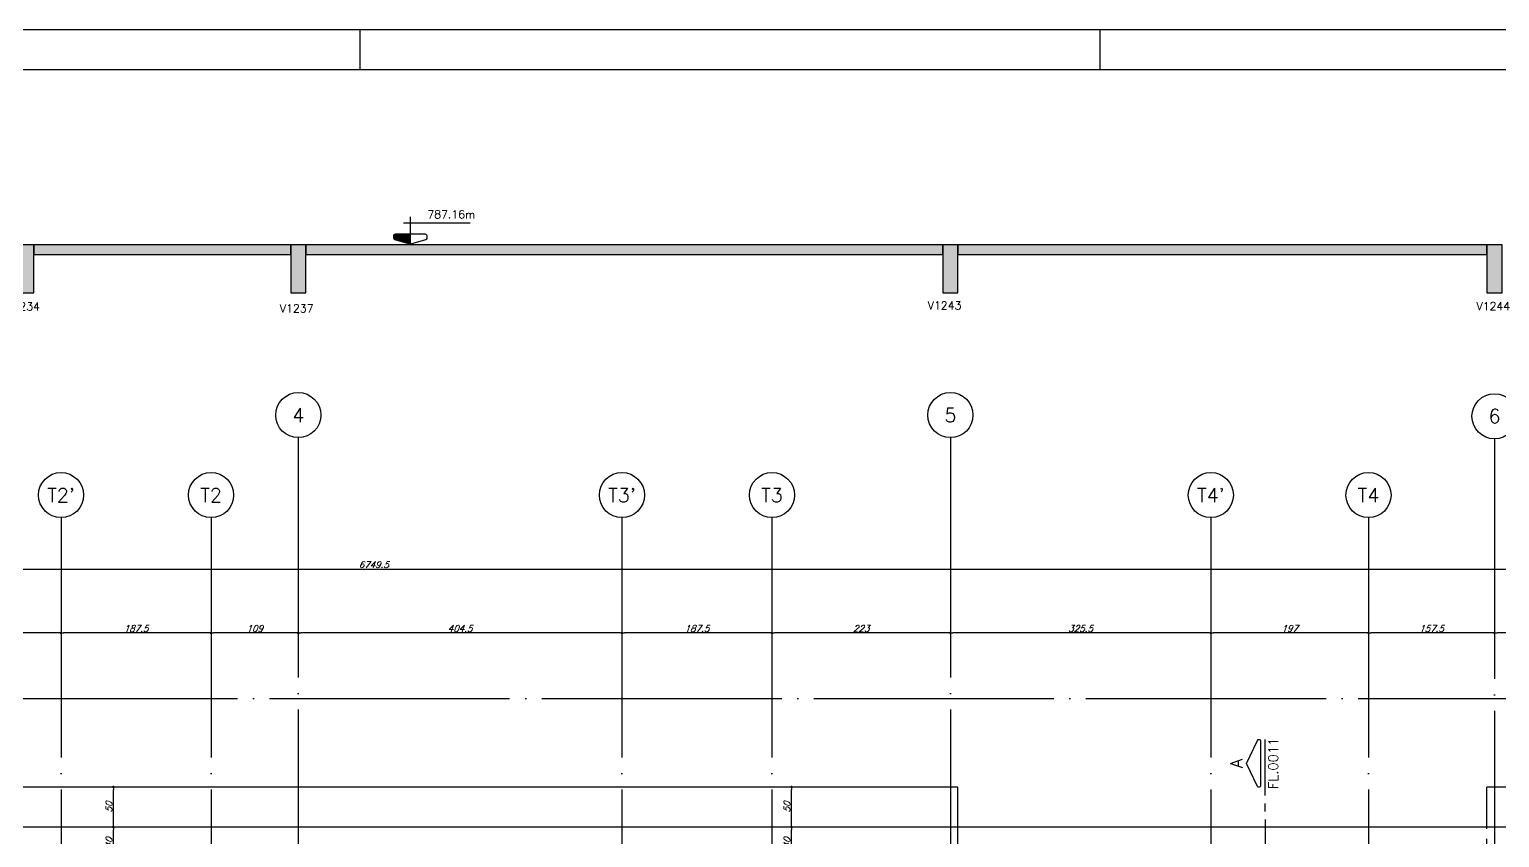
# Model space of a CAD drawing. Extents: x -4228 to 5417, y -2048 to 2452.
# Drawn here: x -546 to 1292, y 1441 to 2452 of the extents above; entities that cross this region are included whole.
import ezdxf
from ezdxf.enums import TextEntityAlignment as Align

# ---------------------------------------------------------------- set-up
doc = ezdxf.new("R2010")
doc.units = 0
doc.header["$LTSCALE"] = 50
doc.header["$MEASUREMENT"] = 0
doc.linetypes.add('DASHED', pattern=[0.75, 0.5, -0.25])
doc.linetypes.add('EIXO', pattern=[6.8, 6, -0.4, 0, -0.4])
doc.layers.get('0').update_dxf_attribs({"linetype": 'CONTINUOUS'})
doc.layers.get('DEFPOINTS').update_dxf_attribs({"linetype": 'CONTINUOUS'})
for name, color, linetype in [('71', 6, 'CONTINUOUS'), ('F-CORTE', 4, 'CONTINUOUS'), ('F-CORTE-INDICAÇÃO', 4, 'CONTINUOUS'), ('F-COTAS', 106, 'CONTINUOUS'), ('F-EIXO', 12, 'EIXO'), ('F-LAJES', 3, 'CONTINUOUS'), ('F-MARGEM', 1, 'CONTINUOUS'), ('F-NÍVEL-VISTA', 2, 'CONTINUOUS'), ('F-SOLIDO-CORTE', 71, 'CONTINUOUS'), ('F-TEXTO', 6, 'CONTINUOUS'), ('F-TEXTO-YELLOW', 2, 'CONTINUOUS')]:
    doc.layers.add(name, color=color, linetype=linetype)
doc.styles.add('CP-TEXT-INCL', font='simplex.shx', dxfattribs={"oblique": 20})
doc.styles.add('MCP', font='simplex.shx')
doc.styles.add('ROMANS', font='simplex.shx')
doc.dimstyles.new('CP-COTAS-50', dxfattribs={"dimscale": 0.64, "dimtxt": 12.5, "dimasz": 5, "dimexe": 5, "dimexo": 5, "dimgap": 2.5, "dimtad": 1, "dimdec": 1, "dimdsep": 46, "dimtxsty": 'CP-TEXT-INCL', "dimblk1": 'DOT', "dimblk2": 'DOT', "dimsah": 1, "dimcen": 9, "dimclrd": 256, "dimclre": 256, "dimclrt": 256, "dimadec": 0, "dimazin": 0, "dimtfac": 1, "dimtdec": 1, "dimtmove": 2, "dimatfit": 3, "dimldrblk": 'DOT', "dimfxl": 0, "dimtolj": 1, "dimarcsym": 0})

# ---------------------------------------------------------------- blocks, each defined once
blk = doc.blocks.new('*U15')
at = {"layer": 'F-EIXO'}
blk.add_line((0, 0), (0, -2655), dxfattribs=at)
at = {"layer": 'F-EIXO', "color": 2, "linetype": 'Continuous'}
blk.add_circle((0, 28.2), 28.2, dxfattribs=at)
at = {"layer": 'F-TEXTO', "style": 'ROMANS'}
blk.add_attdef('EIXO', text='', height=17.5, rotation=360, dxfattribs=at).set_placement((0, 28.2), align=Align.MIDDLE_CENTER)
blk = doc.blocks.new('*U19')
at = {"layer": 'F-EIXO'}
blk.add_line((0, 0), (0, -2655), dxfattribs=at)
at = {"layer": 'F-EIXO', "color": 2, "linetype": 'Continuous'}
blk.add_circle((0, 28.2), 28.2, dxfattribs=at)
at = {"layer": 'F-TEXTO', "style": 'ROMANS'}
blk.add_attdef('EIXO', text='', height=17.5, rotation=360, dxfattribs=at).set_placement((0, 28.2), align=Align.MIDDLE_CENTER)
blk = doc.blocks.new('*U20')
at = {"layer": 'F-EIXO'}
blk.add_line((0, 0), (0, -2755), dxfattribs=at)
at = {"layer": 'F-EIXO', "color": 2, "linetype": 'Continuous'}
blk.add_circle((0, 28.2072), 28.2072, dxfattribs=at)
at = {"layer": 'F-TEXTO', "style": 'ROMANS'}
blk.add_attdef('EIXO', text='', height=17.5, rotation=360, dxfattribs=at).set_placement((0, 28.2072), align=Align.MIDDLE_CENTER)
blk = doc.blocks.new('*U21')
at = {"layer": 'F-EIXO'}
blk.add_line((0, 0), (0, -2655), dxfattribs=at)
at = {"layer": 'F-EIXO', "color": 2, "linetype": 'Continuous'}
blk.add_circle((0, 28.2), 28.2, dxfattribs=at)
at = {"layer": 'F-TEXTO', "style": 'ROMANS'}
blk.add_attdef('EIXO', text='', height=17.5, rotation=360, dxfattribs=at).set_placement((0, 28.2), align=Align.MIDDLE_CENTER)
blk = doc.blocks.new('*U24')
at = {"layer": 'F-EIXO'}
blk.add_line((0, 0), (0, -2655), dxfattribs=at)
at = {"layer": 'F-EIXO', "color": 2, "linetype": 'Continuous'}
blk.add_circle((0, 28.2), 28.2, dxfattribs=at)
at = {"layer": 'F-TEXTO', "style": 'ROMANS'}
blk.add_attdef('EIXO', text='', height=17.5, rotation=360, dxfattribs=at).set_placement((0, 28.2), align=Align.MIDDLE_CENTER)
blk = doc.blocks.new('*U25')
at = {"layer": 'F-EIXO'}
blk.add_line((0, 0), (0, -2755), dxfattribs=at)
at = {"layer": 'F-EIXO', "color": 2, "linetype": 'Continuous'}
blk.add_circle((0, 28.2072), 28.2072, dxfattribs=at)
at = {"layer": 'F-TEXTO', "style": 'ROMANS'}
blk.add_attdef('EIXO', text='', height=17.5, rotation=360, dxfattribs=at).set_placement((0, 28.2072), align=Align.MIDDLE_CENTER)
blk = doc.blocks.new('*U36')
at = {"layer": 'F-EIXO'}
blk.add_line((0, 0), (0, -2655), dxfattribs=at)
at = {"layer": 'F-EIXO', "color": 2, "linetype": 'Continuous'}
blk.add_circle((0, 28.2), 28.2, dxfattribs=at)
at = {"layer": 'F-TEXTO', "style": 'ROMANS'}
blk.add_attdef('EIXO', text='', height=17.5, rotation=360, dxfattribs=at).set_placement((0, 28.2), align=Align.MIDDLE_CENTER)
blk = doc.blocks.new('*U42')
at = {"layer": 'F-EIXO'}
blk.add_line((0, 0), (7197, 0), dxfattribs=at)
at = {"layer": 'F-TEXTO', "style": 'ROMANS'}
blk.add_attdef('EIXO', text='', height=17.5, dxfattribs=at).set_placement((-28.2072, 0), align=Align.MIDDLE_CENTER)
blk = doc.blocks.new('*U43')
at = {"layer": 'F-EIXO'}
blk.add_line((0, 0), (0, -2655), dxfattribs=at)
at = {"layer": 'F-EIXO', "color": 2, "linetype": 'Continuous'}
blk.add_circle((0, 28.2), 28.2, dxfattribs=at)
at = {"layer": 'F-TEXTO', "style": 'ROMANS'}
blk.add_attdef('EIXO', text='', height=17.5, rotation=360, dxfattribs=at).set_placement((0, 28.2), align=Align.MIDDLE_CENTER)
blk = doc.blocks.new('*U40')
at = {"layer": 'F-EIXO'}
blk.add_line((0, 0), (0, -2753.4852), dxfattribs=at)
at = {"layer": 'F-EIXO', "color": 2, "linetype": 'Continuous'}
blk.add_circle((0, 28.2072), 28.2072, dxfattribs=at)
at = {"layer": 'F-TEXTO', "style": 'ROMANS'}
blk.add_attdef('EIXO', text='', height=17.5, rotation=360, dxfattribs=at).set_placement((0, 28.2072), align=Align.MIDDLE_CENTER)
blk = doc.blocks.new('_DOT')
at = {"color": 0, "linetype": 'ByBlock'}
blk.add_line((-0.5, 0), (-1, 0), dxfattribs=at)
at = {"color": 0, "linetype": 'ByBlock', "const_width": 0.5}
blk.add_lwpolyline([(-0.25, 0, 1), (0.25, 0, 1)], format="xyb", close=True, dxfattribs=at)
blk = doc.blocks.new('*D87')
at = {"layer": 'DEFPOINTS', "color": 0, "linetype": 'Continuous', "transparency": 16777216}
for p in [(3259.5, 1776.9), (-3490, 1504.5), (3259.5, 1454.5)]:
    blk.add_point(p, dxfattribs=at)
at = {"layer": 'F-COTAS', "linetype": 'Continuous', "lineweight": -2, "transparency": 16777216}
for p, q in [((-3490, 1507.7), (-3490, 1780.1)), ((-3486.8, 1776.9), (3256.3, 1776.9)), ((3259.5, 1457.7), (3259.5, 1780.1))]:
    blk.add_line(p, q, dxfattribs=at)
at = {"layer": 'F-COTAS', "linetype": 'Continuous', "lineweight": -2, "transparency": 16777216, "xscale": 3.2, "yscale": 3.2, "zscale": 3.2, "rotation": 180}
blk.add_blockref('_DOT', (-3490, 1776.9), dxfattribs=at)
at = {"layer": 'F-COTAS', "linetype": 'Continuous', "lineweight": -2, "transparency": 16777216, "xscale": 3.2, "yscale": 3.2, "zscale": 3.2}
blk.add_blockref('_DOT', (3259.5, 1776.9), dxfattribs=at)
at = {"layer": 'F-COTAS', "linetype": 'Continuous', "transparency": 16777216, "insert": (-115.2, 1782.5), "char_height": 8, "attachment_point": 5, "style": 'CP-TEXT-INCL'}
blk.add_mtext('\\A1;6749.5', dxfattribs=at)
blk = doc.blocks.new('*D94')
at = {"layer": 'DEFPOINTS', "color": 0, "linetype": 'Continuous', "transparency": 16777216}
for p in [(1285.5, 1697.1), (1285.5, 1697.1), (1504.5, 1697.1)]:
    blk.add_point(p, dxfattribs=at)
at = {"layer": 'F-COTAS', "linetype": 'Continuous', "lineweight": -2, "transparency": 16777216}
blk.add_line((1501.3, 1697.1), (1288.7, 1697.1), dxfattribs=at)
at = {"layer": 'F-COTAS', "linetype": 'Continuous', "lineweight": -2, "transparency": 16777216, "xscale": 3.2, "yscale": 3.2, "zscale": 3.2, "rotation": 180}
blk.add_blockref('_DOT', (1285.5, 1697.1), dxfattribs=at)
at = {"layer": 'F-COTAS', "linetype": 'Continuous', "lineweight": -2, "transparency": 16777216, "xscale": 3.2, "yscale": 3.2, "zscale": 3.2}
blk.add_blockref('_DOT', (1504.5, 1697.1), dxfattribs=at)
at = {"layer": 'F-COTAS', "linetype": 'Continuous', "transparency": 16777216, "insert": (1395, 1702.7), "char_height": 8, "attachment_point": 5, "style": 'CP-TEXT-INCL'}
blk.add_mtext('\\A1;219', dxfattribs=at)
blk = doc.blocks.new('*D95')
at = {"layer": 'DEFPOINTS', "color": 0, "linetype": 'Continuous', "transparency": 16777216}
for p in [(1128, 1697.1), (1128, 1697.1), (1285.5, 1697.1)]:
    blk.add_point(p, dxfattribs=at)
at = {"layer": 'F-COTAS', "linetype": 'Continuous', "lineweight": -2, "transparency": 16777216}
blk.add_line((1282.3, 1697.1), (1131.2, 1697.1), dxfattribs=at)
at = {"layer": 'F-COTAS', "linetype": 'Continuous', "lineweight": -2, "transparency": 16777216, "xscale": 3.2, "yscale": 3.2, "zscale": 3.2, "rotation": 180}
blk.add_blockref('_DOT', (1128, 1697.1), dxfattribs=at)
at = {"layer": 'F-COTAS', "linetype": 'Continuous', "lineweight": -2, "transparency": 16777216, "xscale": 3.2, "yscale": 3.2, "zscale": 3.2}
blk.add_blockref('_DOT', (1285.5, 1697.1), dxfattribs=at)
at = {"layer": 'F-COTAS', "linetype": 'Continuous', "transparency": 16777216, "insert": (1206.8, 1702.7), "char_height": 8, "attachment_point": 5, "style": 'CP-TEXT-INCL'}
blk.add_mtext('\\A1;157.5', dxfattribs=at)
blk = doc.blocks.new('*D96')
at = {"layer": 'DEFPOINTS', "color": 0, "linetype": 'Continuous', "transparency": 16777216}
for p in [(931, 1697.1), (931, 1697.1), (1128, 1697.1)]:
    blk.add_point(p, dxfattribs=at)
at = {"layer": 'F-COTAS', "linetype": 'Continuous', "lineweight": -2, "transparency": 16777216}
blk.add_line((1124.8, 1697.1), (934.2, 1697.1), dxfattribs=at)
at = {"layer": 'F-COTAS', "linetype": 'Continuous', "lineweight": -2, "transparency": 16777216, "xscale": 3.2, "yscale": 3.2, "zscale": 3.2, "rotation": 180}
blk.add_blockref('_DOT', (931, 1697.1), dxfattribs=at)
at = {"layer": 'F-COTAS', "linetype": 'Continuous', "lineweight": -2, "transparency": 16777216, "xscale": 3.2, "yscale": 3.2, "zscale": 3.2}
blk.add_blockref('_DOT', (1128, 1697.1), dxfattribs=at)
at = {"layer": 'F-COTAS', "linetype": 'Continuous', "transparency": 16777216, "insert": (1029.5, 1702.7), "char_height": 8, "attachment_point": 5, "style": 'CP-TEXT-INCL'}
blk.add_mtext('\\A1;197', dxfattribs=at)
blk = doc.blocks.new('*D97')
at = {"layer": 'DEFPOINTS', "color": 0, "linetype": 'Continuous', "transparency": 16777216}
for p in [(605.5, 1697.1), (605.5, 1697.1), (931, 1697.1)]:
    blk.add_point(p, dxfattribs=at)
at = {"layer": 'F-COTAS', "linetype": 'Continuous', "lineweight": -2, "transparency": 16777216}
blk.add_line((927.8, 1697.1), (608.7, 1697.1), dxfattribs=at)
at = {"layer": 'F-COTAS', "linetype": 'Continuous', "lineweight": -2, "transparency": 16777216, "xscale": 3.2, "yscale": 3.2, "zscale": 3.2, "rotation": 180}
blk.add_blockref('_DOT', (605.5, 1697.1), dxfattribs=at)
at = {"layer": 'F-COTAS', "linetype": 'Continuous', "lineweight": -2, "transparency": 16777216, "xscale": 3.2, "yscale": 3.2, "zscale": 3.2}
blk.add_blockref('_DOT', (931, 1697.1), dxfattribs=at)
at = {"layer": 'F-COTAS', "linetype": 'Continuous', "transparency": 16777216, "insert": (768.2, 1702.7), "char_height": 8, "attachment_point": 5, "style": 'CP-TEXT-INCL'}
blk.add_mtext('\\A1;325.5', dxfattribs=at)
blk = doc.blocks.new('*D98')
at = {"layer": 'DEFPOINTS', "color": 0, "linetype": 'Continuous', "transparency": 16777216}
for p in [(382.5, 1697.1), (382.5, 1697.1), (605.5, 1697.1)]:
    blk.add_point(p, dxfattribs=at)
at = {"layer": 'F-COTAS', "linetype": 'Continuous', "lineweight": -2, "transparency": 16777216}
blk.add_line((602.3, 1697.1), (385.7, 1697.1), dxfattribs=at)
at = {"layer": 'F-COTAS', "linetype": 'Continuous', "lineweight": -2, "transparency": 16777216, "xscale": 3.2, "yscale": 3.2, "zscale": 3.2, "rotation": 180}
blk.add_blockref('_DOT', (382.5, 1697.1), dxfattribs=at)
at = {"layer": 'F-COTAS', "linetype": 'Continuous', "lineweight": -2, "transparency": 16777216, "xscale": 3.2, "yscale": 3.2, "zscale": 3.2}
blk.add_blockref('_DOT', (605.5, 1697.1), dxfattribs=at)
at = {"layer": 'F-COTAS', "linetype": 'Continuous', "transparency": 16777216, "insert": (494, 1702.7), "char_height": 8, "attachment_point": 5, "style": 'CP-TEXT-INCL'}
blk.add_mtext('\\A1;223', dxfattribs=at)
blk = doc.blocks.new('*D99')
at = {"layer": 'DEFPOINTS', "color": 0, "linetype": 'Continuous', "transparency": 16777216}
for p in [(195, 1701.1), (195, 1697.1), (382.5, 1697.1)]:
    blk.add_point(p, dxfattribs=at)
at = {"layer": 'F-COTAS', "linetype": 'Continuous', "lineweight": -2, "transparency": 16777216}
for p, q in [((195, 1697.9), (195, 1693.9)), ((379.3, 1697.1), (198.2, 1697.1))]:
    blk.add_line(p, q, dxfattribs=at)
at = {"layer": 'F-COTAS', "linetype": 'Continuous', "lineweight": -2, "transparency": 16777216, "xscale": 3.2, "yscale": 3.2, "zscale": 3.2, "rotation": 180}
blk.add_blockref('_DOT', (195, 1697.1), dxfattribs=at)
at = {"layer": 'F-COTAS', "linetype": 'Continuous', "lineweight": -2, "transparency": 16777216, "xscale": 3.2, "yscale": 3.2, "zscale": 3.2}
blk.add_blockref('_DOT', (382.5, 1697.1), dxfattribs=at)
at = {"layer": 'F-COTAS', "linetype": 'Continuous', "transparency": 16777216, "insert": (288.7, 1702.7), "char_height": 8, "attachment_point": 5, "style": 'CP-TEXT-INCL'}
blk.add_mtext('\\A1;187.5', dxfattribs=at)
blk = doc.blocks.new('*D100')
at = {"layer": 'DEFPOINTS', "color": 0, "linetype": 'Continuous', "transparency": 16777216}
for p in [(-209.5, 1701.1), (-209.5, 1697.1), (195, 1701.1)]:
    blk.add_point(p, dxfattribs=at)
at = {"layer": 'F-COTAS', "linetype": 'Continuous', "lineweight": -2, "transparency": 16777216}
for p, q in [((-209.5, 1697.9), (-209.5, 1693.9)), ((191.8, 1697.1), (-206.3, 1697.1)), ((195, 1697.9), (195, 1693.9))]:
    blk.add_line(p, q, dxfattribs=at)
at = {"layer": 'F-COTAS', "linetype": 'Continuous', "lineweight": -2, "transparency": 16777216, "xscale": 3.2, "yscale": 3.2, "zscale": 3.2, "rotation": 180}
blk.add_blockref('_DOT', (-209.5, 1697.1), dxfattribs=at)
at = {"layer": 'F-COTAS', "linetype": 'Continuous', "lineweight": -2, "transparency": 16777216, "xscale": 3.2, "yscale": 3.2, "zscale": 3.2}
blk.add_blockref('_DOT', (195, 1697.1), dxfattribs=at)
at = {"layer": 'F-COTAS', "linetype": 'Continuous', "transparency": 16777216, "insert": (-7.3, 1702.7), "char_height": 8, "attachment_point": 5, "style": 'CP-TEXT-INCL'}
blk.add_mtext('\\A1;404.5', dxfattribs=at)
blk = doc.blocks.new('*D101')
at = {"layer": 'DEFPOINTS', "color": 0, "linetype": 'Continuous', "transparency": 16777216}
for p in [(-318.5, 1701.1), (-318.5, 1697.1), (-209.5, 1701.1)]:
    blk.add_point(p, dxfattribs=at)
at = {"layer": 'F-COTAS', "linetype": 'Continuous', "lineweight": -2, "transparency": 16777216}
for p, q in [((-318.5, 1697.9), (-318.5, 1693.9)), ((-212.7, 1697.1), (-315.3, 1697.1)), ((-209.5, 1697.9), (-209.5, 1693.9))]:
    blk.add_line(p, q, dxfattribs=at)
at = {"layer": 'F-COTAS', "linetype": 'Continuous', "lineweight": -2, "transparency": 16777216, "xscale": 3.2, "yscale": 3.2, "zscale": 3.2, "rotation": 180}
blk.add_blockref('_DOT', (-318.5, 1697.1), dxfattribs=at)
at = {"layer": 'F-COTAS', "linetype": 'Continuous', "lineweight": -2, "transparency": 16777216, "xscale": 3.2, "yscale": 3.2, "zscale": 3.2}
blk.add_blockref('_DOT', (-209.5, 1697.1), dxfattribs=at)
at = {"layer": 'F-COTAS', "linetype": 'Continuous', "transparency": 16777216, "insert": (-264, 1702.7), "char_height": 8, "attachment_point": 5, "style": 'CP-TEXT-INCL'}
blk.add_mtext('\\A1;109', dxfattribs=at)
blk = doc.blocks.new('*D102')
at = {"layer": 'DEFPOINTS', "color": 0, "linetype": 'Continuous', "transparency": 16777216}
for p in [(-506, 1701.1), (-506, 1697.1), (-318.5, 1701.1)]:
    blk.add_point(p, dxfattribs=at)
at = {"layer": 'F-COTAS', "linetype": 'Continuous', "lineweight": -2, "transparency": 16777216}
for p, q in [((-506, 1697.9), (-506, 1693.9)), ((-321.7, 1697.1), (-502.8, 1697.1)), ((-318.5, 1697.9), (-318.5, 1693.9))]:
    blk.add_line(p, q, dxfattribs=at)
at = {"layer": 'F-COTAS', "linetype": 'Continuous', "lineweight": -2, "transparency": 16777216, "xscale": 3.2, "yscale": 3.2, "zscale": 3.2, "rotation": 180}
blk.add_blockref('_DOT', (-506, 1697.1), dxfattribs=at)
at = {"layer": 'F-COTAS', "linetype": 'Continuous', "lineweight": -2, "transparency": 16777216, "xscale": 3.2, "yscale": 3.2, "zscale": 3.2}
blk.add_blockref('_DOT', (-318.5, 1697.1), dxfattribs=at)
at = {"layer": 'F-COTAS', "linetype": 'Continuous', "transparency": 16777216, "insert": (-412.3, 1702.7), "char_height": 8, "attachment_point": 5, "style": 'CP-TEXT-INCL'}
blk.add_mtext('\\A1;187.5', dxfattribs=at)
blk = doc.blocks.new('*D103')
at = {"layer": 'DEFPOINTS', "color": 0, "linetype": 'Continuous', "transparency": 16777216}
for p in [(-709.5, 1701.1), (-709.5, 1697.1), (-506, 1701.1)]:
    blk.add_point(p, dxfattribs=at)
at = {"layer": 'F-COTAS', "linetype": 'Continuous', "lineweight": -2, "transparency": 16777216}
for p, q in [((-709.5, 1697.9), (-709.5, 1693.9)), ((-509.2, 1697.1), (-706.3, 1697.1)), ((-506, 1697.9), (-506, 1693.9))]:
    blk.add_line(p, q, dxfattribs=at)
at = {"layer": 'F-COTAS', "linetype": 'Continuous', "lineweight": -2, "transparency": 16777216, "xscale": 3.2, "yscale": 3.2, "zscale": 3.2, "rotation": 180}
blk.add_blockref('_DOT', (-709.5, 1697.1), dxfattribs=at)
at = {"layer": 'F-COTAS', "linetype": 'Continuous', "lineweight": -2, "transparency": 16777216, "xscale": 3.2, "yscale": 3.2, "zscale": 3.2}
blk.add_blockref('_DOT', (-506, 1697.1), dxfattribs=at)
at = {"layer": 'F-COTAS', "linetype": 'Continuous', "transparency": 16777216, "insert": (-607.8, 1702.7), "char_height": 8, "attachment_point": 5, "style": 'CP-TEXT-INCL'}
blk.add_mtext('\\A1;203.5', dxfattribs=at)
blk = doc.blocks.new('A0-4L_900')
at = {"layer": 'F-MARGEM', "color": 2}
for p, q in [((81.9, 90), (81.9, 89)), ((100.4, 90), (100.4, 89))]:
    blk.add_line(p, q, dxfattribs=at)
blk.add_lwpolyline([(0, 0), (0, 90), (192.9, 90), (192.9, 0)], close=True, dxfattribs=at)
at = {"layer": 'F-MARGEM', "color": 7}
blk.add_lwpolyline([(2.5, 89), (191.9, 89), (191.9, 1), (2.5, 1)], close=True, dxfattribs=at)
blk = doc.blocks.new('Nível - Vista')
at = {"layer": 'F-NÍVEL-VISTA'}
blk.add_hatch(color=71, dxfattribs=at).paths.add_polyline_path([(0, 0.238), (-0.38, 0.238, 0.414214), (-0.42, 0.198), (-0.42, 0.148, 0.331206), (-0.391, 0.11), (-0.011, 0.002, 0.072993), (0, 0)])
at = {"layer": 'F-NÍVEL-VISTA', "color": 2}
for p, q in [((-0.168, 0.521), (1.493, 0.521)), ((0, 0.67), (0, 0))]:
    blk.add_line(p, q, dxfattribs=at)
blk.add_lwpolyline([(-0.011, 0.002, 0.146769), (0.011, 0.002), (0.391, 0.11, 0.331206), (0.42, 0.148), (0.42, 0.198, 0.414214), (0.38, 0.238), (-0.38, 0.238, 0.414214), (-0.42, 0.198), (-0.42, 0.148, 0.331206), (-0.391, 0.11), (-0.011, 0.002, 0.146769), (0.011, 0.002)], format="xyb", dxfattribs=at)
at = {"layer": 'F-TEXTO', "color": 3, "style": 'MCP'}
for tag, p in [('NÍVEL', (1.026, 0.636)), ('NÍVEL_DETALHE', (1.02, 0.186))]:
    blk.add_attdef(tag, text='', height=0.2, dxfattribs=at).set_placement(p, align=Align.CENTER)
blk = doc.blocks.new('*U11')
at = {"layer": 'F-CORTE-INDICAÇÃO'}
for p, q in [((-100, 0), (-170, 0)), ((-80, 0), (-90, 0)), ((-70, 0), (0, 0))]:
    blk.add_line(p, q, dxfattribs=at)
blk.add_lwpolyline([(-112, 6, 0.802585), (-111.2, 9.8), (-140, 23.3), (-168.8, 9.8, 0.802585), (-168, 6)], format="xyb", close=True, dxfattribs=at)
at = {"layer": 'F-CORTE-INDICAÇÃO', "style": 'ROMANS'}
blk.add_attdef('CORTE', text='', height=15, dxfattribs=at).set_placement((-140, 35.8), align=Align.MIDDLE_CENTER)
at = {"layer": 'F-CORTE-INDICAÇÃO', "color": 2, "style": 'ROMANS'}
blk.add_attdef('FOLHA', text='', height=12, dxfattribs=at).set_placement((-140, -10), align=Align.MIDDLE_CENTER)
blk = doc.blocks.new('*D348')
at = {"layer": 'DEFPOINTS', "color": 0, "linetype": 'Continuous', "transparency": 16777216}
for p in [(406.9, 1454.5), (406.9, 1454.5), (406.9, 1414.5)]:
    blk.add_point(p, dxfattribs=at)
at = {"layer": 'F-COTAS', "linetype": 'Continuous', "lineweight": -2, "transparency": 16777216}
blk.add_line((406.9, 1417.7), (406.9, 1451.3), dxfattribs=at)
at = {"layer": 'F-COTAS', "linetype": 'Continuous', "lineweight": -2, "transparency": 16777216, "xscale": 3.2, "yscale": 3.2, "zscale": 3.2}
for p, rotation in [((406.9, 1454.5), 90), ((406.9, 1414.5), 270)]:
    blk.add_blockref('_DOT', p, dxfattribs=dict(at, rotation=rotation))
at = {"layer": 'F-COTAS', "linetype": 'Continuous', "transparency": 16777216, "insert": (401.3, 1434.5), "char_height": 8, "attachment_point": 5, "rotation": 90, "style": 'CP-TEXT-INCL'}
blk.add_mtext('\\A1;40', dxfattribs=at)
blk = doc.blocks.new('*D349')
at = {"layer": 'DEFPOINTS', "color": 0, "linetype": 'Continuous', "transparency": 16777216}
for p in [(406.9, 1504.5), (406.9, 1504.5), (406.9, 1454.5)]:
    blk.add_point(p, dxfattribs=at)
at = {"layer": 'F-COTAS', "linetype": 'Continuous', "lineweight": -2, "transparency": 16777216}
blk.add_line((406.9, 1457.7), (406.9, 1501.3), dxfattribs=at)
at = {"layer": 'F-COTAS', "linetype": 'Continuous', "lineweight": -2, "transparency": 16777216, "xscale": 3.2, "yscale": 3.2, "zscale": 3.2}
for p, rotation in [((406.9, 1504.5), 90), ((406.9, 1454.5), 270)]:
    blk.add_blockref('_DOT', p, dxfattribs=dict(at, rotation=rotation))
at = {"layer": 'F-COTAS', "linetype": 'Continuous', "transparency": 16777216, "insert": (401.3, 1479.5), "char_height": 8, "attachment_point": 5, "rotation": 90, "style": 'CP-TEXT-INCL'}
blk.add_mtext('\\A1;50', dxfattribs=at)
blk = doc.blocks.new('*D368')
at = {"layer": 'DEFPOINTS', "color": 0, "linetype": 'Continuous', "transparency": 16777216}
for p in [(-440.6, 1454.5), (-440.6, 1454.5), (-440.6, 1414.5)]:
    blk.add_point(p, dxfattribs=at)
at = {"layer": 'F-COTAS', "linetype": 'Continuous', "lineweight": -2, "transparency": 16777216}
blk.add_line((-440.6, 1417.7), (-440.6, 1451.3), dxfattribs=at)
at = {"layer": 'F-COTAS', "linetype": 'Continuous', "lineweight": -2, "transparency": 16777216, "xscale": 3.2, "yscale": 3.2, "zscale": 3.2}
for p, rotation in [((-440.6, 1454.5), 90), ((-440.6, 1414.5), 270)]:
    blk.add_blockref('_DOT', p, dxfattribs=dict(at, rotation=rotation))
at = {"layer": 'F-COTAS', "linetype": 'Continuous', "transparency": 16777216, "insert": (-446.2, 1434.5), "char_height": 8, "attachment_point": 5, "rotation": 90, "style": 'CP-TEXT-INCL'}
blk.add_mtext('\\A1;40', dxfattribs=at)
blk = doc.blocks.new('*D369')
at = {"layer": 'DEFPOINTS', "color": 0, "linetype": 'Continuous', "transparency": 16777216}
for p in [(-440.6, 1504.5), (-440.6, 1504.5), (-440.6, 1454.5)]:
    blk.add_point(p, dxfattribs=at)
at = {"layer": 'F-COTAS', "linetype": 'Continuous', "lineweight": -2, "transparency": 16777216}
blk.add_line((-440.6, 1457.7), (-440.6, 1501.3), dxfattribs=at)
at = {"layer": 'F-COTAS', "linetype": 'Continuous', "lineweight": -2, "transparency": 16777216, "xscale": 3.2, "yscale": 3.2, "zscale": 3.2}
for p, rotation in [((-440.6, 1504.5), 90), ((-440.6, 1454.5), 270)]:
    blk.add_blockref('_DOT', p, dxfattribs=dict(at, rotation=rotation))
at = {"layer": 'F-COTAS', "linetype": 'Continuous', "transparency": 16777216, "insert": (-446.2, 1479.5), "char_height": 8, "attachment_point": 5, "rotation": 90, "style": 'CP-TEXT-INCL'}
blk.add_mtext('\\A1;50', dxfattribs=at)

msp = doc.modelspace()

# ---------------------------------------------------------------- hatches: boundary and pattern name
at = {"layer": 'F-SOLIDO-CORTE', "linetype": 'Continuous'}
for points in [[(-559, 2170.117), (-559, 2153.504), (-559, 2122.524), (-549.19, 2122.524), (-545.261, 2122.524), (-540, 2122.524), (-540, 2134.932), (-540, 2151.545), (-540, 2182.524), (-543.929, 2182.524), (-549.19, 2182.524), (-559, 2182.524)], [(-366.502, 2182.524), (-440.68, 2182.524), (-540, 2182.524), (-540, 2180.043), (-540, 2176.72), (-540, 2170.524), (-460.835, 2170.524), (-366.502, 2170.524), (-365.123, 2170.524), (-219, 2170.524), (-219, 2173.484), (-219, 2177.01), (-219, 2182.524), (-365.123, 2182.524)], [(-219, 2167.727), (-219, 2150.095), (-219, 2122.524), (-210.269, 2122.524), (-205.584, 2122.524), (-200, 2122.524), (-200, 2137.321), (-200, 2154.954), (-200, 2182.524), (-204.686, 2182.524), (-210.269, 2182.524), (-219, 2182.524)], [(164.712, 2182.524), (106.017, 2182.524), (36.075, 2182.524), (-110.278, 2182.524), (-123.252, 2182.524), (-145.939, 2182.524), (-170.606, 2182.524), (-200, 2182.524), (-200, 2179.565), (-200, 2176.038), (-200, 2170.524), (-180.332, 2170.524), (-145.939, 2170.524), (-129.667, 2170.524), (-110.278, 2170.524), (36.075, 2170.524), (94.77, 2170.524), (164.712, 2170.524), (175.74, 2170.524), (232.26, 2170.524), (283.511, 2170.524), (373.134, 2170.524), (591.954, 2170.524), (592.542, 2170.524), (593.243, 2170.524), (596, 2170.524), (596, 2173.484), (596, 2177.01), (596, 2182.524), (593.243, 2182.524), (592.774, 2182.524), (591.954, 2182.524), (373.134, 2182.524), (308.855, 2182.524), (232.26, 2182.524), (175.74, 2182.524)], [(596, 2167.727), (596, 2150.095), (596, 2122.524), (604.731, 2122.524), (609.416, 2122.524), (615, 2122.524), (615, 2137.321), (615, 2154.954), (615, 2182.524), (610.314, 2182.524), (604.731, 2182.524), (596, 2182.524)], [(615, 2182.524), (615, 2179.565), (615, 2176.038), (615, 2170.524), (693.316, 2170.524), (830.268, 2170.524), (861.685, 2170.524), (907.149, 2170.524), (1047.337, 2170.524), (1128.474, 2170.524), (1276, 2170.524), (1276, 2176.429), (1276, 2179.846), (1276, 2182.524), (1128.474, 2182.524), (1038.029, 2182.524), (907.149, 2182.524), (879.179, 2182.524), (830.268, 2182.524), (751.951, 2182.524)], [(1276, 2153.002), (1276, 2135.915), (1276, 2122.524), (1280.241, 2122.524), (1289.589, 2122.524), (1295, 2122.524), (1295, 2152.046), (1295, 2169.133), (1295, 2182.524), (1285.651, 2182.524), (1280.241, 2182.524), (1276, 2182.524)]]:
    msp.add_hatch(color=256, dxfattribs=at).paths.add_polyline_path(points, flags=16)

# ---------------------------------------------------------------- linework, layer by layer
at = {"layer": '71', "color": 2}
for p, q in [((615, 1504.5), (-3490, 1504.5)), ((3259.5, 1504.5), (1276, 1504.5))]:
    msp.add_line(p, q, dxfattribs=at)
at = {"layer": '71', "color": 1, "linetype": 'DASHED'}
for p, q in [((615, 1414.5), (615, 1454.5)), ((1276, 1414.5), (1276, 1454.5))]:
    msp.add_line(p, q, dxfattribs=at)
at = {"layer": '71', "color": 2, "linetype": 'Continuous'}
for points in [[(615, 1454.5), (615, 1504.5)], [(1276, 1454.5), (1276, 1504.5)]]:
    msp.add_lwpolyline(points, dxfattribs=at)
at = {"layer": 'F-CORTE', "linetype": 'Continuous'}
for points in [[(1295, 2182.524), (1285.651, 2182.524), (1280.241, 2182.524), (1276, 2182.524), (615, 2182.524), (610.314, 2182.524), (604.731, 2182.524), (596, 2182.524), (164.712, 2182.524), (-200, 2182.524), (-204.686, 2182.524), (-210.269, 2182.524), (-219, 2182.524), (-366.502, 2182.524), (-540, 2182.524), (-543.929, 2182.524), (-549.19, 2182.524)], [(-549.19, 2122.524), (-545.261, 2122.524), (-540, 2122.524), (-540, 2134.932), (-540, 2151.545), (-540, 2170.524), (-460.835, 2170.524), (-366.502, 2170.524), (-365.123, 2170.524), (-219, 2170.524), (-219, 2167.727), (-219, 2122.524), (-210.269, 2122.524), (-205.584, 2122.524), (-200, 2122.524), (-200, 2137.321), (-200, 2154.954), (-200, 2170.524), (-180.332, 2170.524), (-145.939, 2170.524), (-129.667, 2170.524), (-110.278, 2170.524), (36.075, 2170.524), (94.77, 2170.524), (164.712, 2170.524), (175.74, 2170.524), (232.26, 2170.524), (283.511, 2170.524), (373.134, 2170.524), (591.954, 2170.524), (592.542, 2170.524)], [(593.243, 2170.524), (592.542, 2170.524)], [(593.243, 2170.524), (596, 2170.524), (596, 2167.727), (596, 2122.524), (604.731, 2122.524), (609.416, 2122.524), (615, 2122.524), (615, 2137.321), (615, 2154.954), (615, 2170.524), (693.316, 2170.524), (830.268, 2170.524), (861.685, 2170.524), (907.149, 2170.524), (1047.337, 2170.524), (1128.474, 2170.524), (1276, 2170.524), (1276, 2153.002), (1276, 2122.524), (1280.241, 2122.524), (1289.589, 2122.524), (1295, 2122.524)]]:
    msp.add_lwpolyline(points, dxfattribs=at)
at = {"layer": 'F-LAJES', "linetype": 'Continuous'}
for p, q in [((-3550, 1454.5), (615, 1454.5)), ((615, 1454.5), (3259.5, 1454.5)), ((615, 1415), (615, 1454.5))]:
    msp.add_line(p, q, dxfattribs=at)
at = {"layer": 'F-SOLIDO-CORTE', "linetype": 'Continuous'}
for points in [[(-559, 2170.117), (-559, 2153.504), (-559, 2122.524), (-549.19, 2122.524), (-545.261, 2122.524), (-540, 2122.524), (-540, 2134.932), (-540, 2151.545), (-540, 2182.524), (-543.929, 2182.524), (-549.19, 2182.524), (-559, 2182.524), (-559, 2170.117)], [(-366.502, 2182.524), (-440.68, 2182.524), (-540, 2182.524), (-540, 2180.043), (-540, 2176.72), (-540, 2170.524), (-460.835, 2170.524), (-366.502, 2170.524), (-365.123, 2170.524), (-219, 2170.524), (-219, 2173.484), (-219, 2177.01), (-219, 2182.524), (-365.123, 2182.524), (-366.502, 2182.524)], [(-219, 2167.727), (-219, 2150.095), (-219, 2122.524), (-210.269, 2122.524), (-205.584, 2122.524), (-200, 2122.524), (-200, 2137.321), (-200, 2154.954), (-200, 2182.524), (-204.686, 2182.524), (-210.269, 2182.524), (-219, 2182.524), (-219, 2167.727)], [(164.712, 2182.524), (106.017, 2182.524), (36.075, 2182.524), (-110.278, 2182.524), (-123.252, 2182.524), (-145.939, 2182.524), (-170.606, 2182.524), (-200, 2182.524), (-200, 2179.565), (-200, 2176.038), (-200, 2170.524), (-180.332, 2170.524), (-145.939, 2170.524), (-129.667, 2170.524), (-110.278, 2170.524), (36.075, 2170.524), (94.77, 2170.524), (164.712, 2170.524), (175.74, 2170.524), (232.26, 2170.524), (283.511, 2170.524), (373.134, 2170.524), (591.954, 2170.524), (592.542, 2170.524), (593.243, 2170.524), (596, 2170.524), (596, 2173.484), (596, 2177.01), (596, 2182.524), (593.243, 2182.524), (592.774, 2182.524), (591.954, 2182.524), (373.134, 2182.524), (308.855, 2182.524), (232.26, 2182.524), (175.74, 2182.524), (164.712, 2182.524)], [(596, 2167.727), (596, 2150.095), (596, 2122.524), (604.731, 2122.524), (609.416, 2122.524), (615, 2122.524), (615, 2137.321), (615, 2154.954), (615, 2182.524), (610.314, 2182.524), (604.731, 2182.524), (596, 2182.524), (596, 2167.727)], [(615, 2182.524), (615, 2179.565), (615, 2176.038), (615, 2170.524), (693.316, 2170.524), (830.268, 2170.524), (861.685, 2170.524), (907.149, 2170.524), (1047.337, 2170.524), (1128.474, 2170.524), (1276, 2170.524), (1276, 2176.429), (1276, 2179.846), (1276, 2182.524), (1128.474, 2182.524), (1038.029, 2182.524), (907.149, 2182.524), (879.179, 2182.524), (830.268, 2182.524), (751.951, 2182.524), (615, 2182.524)], [(1276, 2153.002), (1276, 2135.915), (1276, 2122.524), (1280.241, 2122.524), (1289.589, 2122.524), (1295, 2122.524), (1295, 2152.046), (1295, 2169.133), (1295, 2182.524), (1285.651, 2182.524), (1280.241, 2182.524), (1276, 2182.524), (1276, 2153.002)]]:
    msp.add_lwpolyline(points, dxfattribs=at)

# ---------------------------------------------------------------- block references
at = {"layer": 'F-CORTE-INDICAÇÃO', "linetype": 'Continuous'}
ref = msp.add_blockref('*U11', (998.974, 1394.032), dxfattribs=dict(at, xscale=-1, rotation=90))
ref.add_attrib('FOLHA', 'FL.0011', dxfattribs={"color": 2, "height": 12, "rotation": 90, "style": 'ROMANS'}).set_placement((1008.974, 1534.032), align=Align.MIDDLE_CENTER)
ref.add_attrib('CORTE', 'A', dxfattribs={"height": 15, "rotation": 90, "style": 'ROMANS'}).set_placement((963.211, 1534.032), align=Align.MIDDLE_CENTER)
at = {"layer": 'F-EIXO', "linetype": 'Continuous'}
for name, p, values in [('*U25', (-209.5, 1941.357), {'EIXO': '4'}), ('*U20', (605.5, 1941.357), {'EIXO': '5'}), ('*U40', (1285.5, 1939.842), {'EIXO': '6'}), ('*U19', (-506, 1841.357), {'EIXO': "T2'"}), ('*U24', (-318.5, 1841.357), {'EIXO': 'T2'}), ('*U15', (195, 1841.357), {'EIXO': "T3'"}), ('*U21', (382.5, 1841.357), {'EIXO': 'T3'}), ('*U36', (931, 1841.357), {'EIXO': "T4'"}), ('*U43', (1128, 1841.357), {'EIXO': 'T4'})]:
    msp.add_blockref(name, p, dxfattribs=at).add_auto_attribs(values)
msp.add_blockref('*U42', (-3646.32, 1615), dxfattribs=at)
at = {"layer": 'F-MARGEM', "linetype": 'Continuous', "xscale": 50, "yscale": 50, "zscale": 50}
msp.add_blockref('A0-4L_900', (-4227.599, -2048.155), dxfattribs=at)
at = {"layer": 'F-NÍVEL-VISTA', "xscale": 50, "yscale": 50, "zscale": 50}
msp.add_blockref('Nível - Vista', (-69.497, 2183.776), dxfattribs=at).add_auto_attribs({'NÍVEL': '787.16m'})

# ---------------------------------------------------------------- texts
at = {"layer": 'F-TEXTO-YELLOW', "linetype": 'Continuous', "style": 'MCP'}
for s, p in [('V1234', (-574.298, 2100.376)), ('V1237', (-232.477, 2097.95)), ('V1243', (577.264, 2101.655)), ('V1244', (1263.057, 2100.69))]:
    msp.add_text(s, height=10, dxfattribs=at).set_placement(p)

# ---------------------------------------------------------------- dimensions: what is measured, and where the dimension line sits
at = {"layer": 'F-COTAS', "linetype": 'Continuous'}
for base, p1, p2, picture, middle in [((3259.5, 1776.883), (-3490, 1504.5), (3259.5, 1454.5), '*D87', (-115.25, 1782.483)), ((-709.5, 1697.104), (-506, 1701.104), (-709.5, 1701.104), '*D103', (-607.75, 1702.704)), ((-506, 1697.104), (-318.5, 1701.104), (-506, 1701.104), '*D102', (-412.25, 1702.704)), ((-318.5, 1697.104), (-209.5, 1701.104), (-318.5, 1701.104), '*D101', (-264, 1702.704)), ((-209.5, 1697.104), (195, 1701.104), (-209.5, 1701.104), '*D100', (-7.25, 1702.704)), ((195, 1697.104), (382.5, 1697.104), (195, 1701.104), '*D99', (288.75, 1702.704)), ((382.5, 1697.104), (605.5, 1697.104), (382.5, 1697.104), '*D98', (494, 1702.704)), ((605.5, 1697.104), (931, 1697.104), (605.5, 1697.104), '*D97', (768.25, 1702.704)), ((931, 1697.104), (1128, 1697.104), (931, 1697.104), '*D96', (1029.5, 1702.704)), ((1128, 1697.104), (1285.5, 1697.104), (1128, 1697.104), '*D95', (1206.75, 1702.704)), ((1285.5, 1697.104), (1504.5, 1697.104), (1285.5, 1697.104), '*D94', (1395, 1702.704))]:
    dim = msp.add_linear_dim(base=base, p1=p1, p2=p2, dimstyle='CP-COTAS-50', dxfattribs=at)
    dim.commit()
    dim.dimension.update_dxf_attribs({"geometry": picture, "text_midpoint": middle})
for base, p1, p2, picture, middle in [((-440.593, 1504.5), (-440.593, 1454.5), (-440.593, 1504.5), '*D369', (-446.193, 1479.5)), ((406.877, 1504.5), (406.877, 1454.5), (406.877, 1504.5), '*D349', (401.277, 1479.5)), ((-440.593, 1454.5), (-440.593, 1414.5), (-440.593, 1454.5), '*D368', (-446.193, 1434.5)), ((406.877, 1454.5), (406.877, 1414.5), (406.877, 1454.5), '*D348', (401.277, 1434.5))]:
    dim = msp.add_linear_dim(base=base, p1=p1, p2=p2, angle=270, dimstyle='CP-COTAS-50', override={"dimfxl": 7.5}, dxfattribs=at)
    dim.commit()
    dim.dimension.update_dxf_attribs({"geometry": picture, "text_midpoint": middle})

doc.saveas('drawing.dxf')
